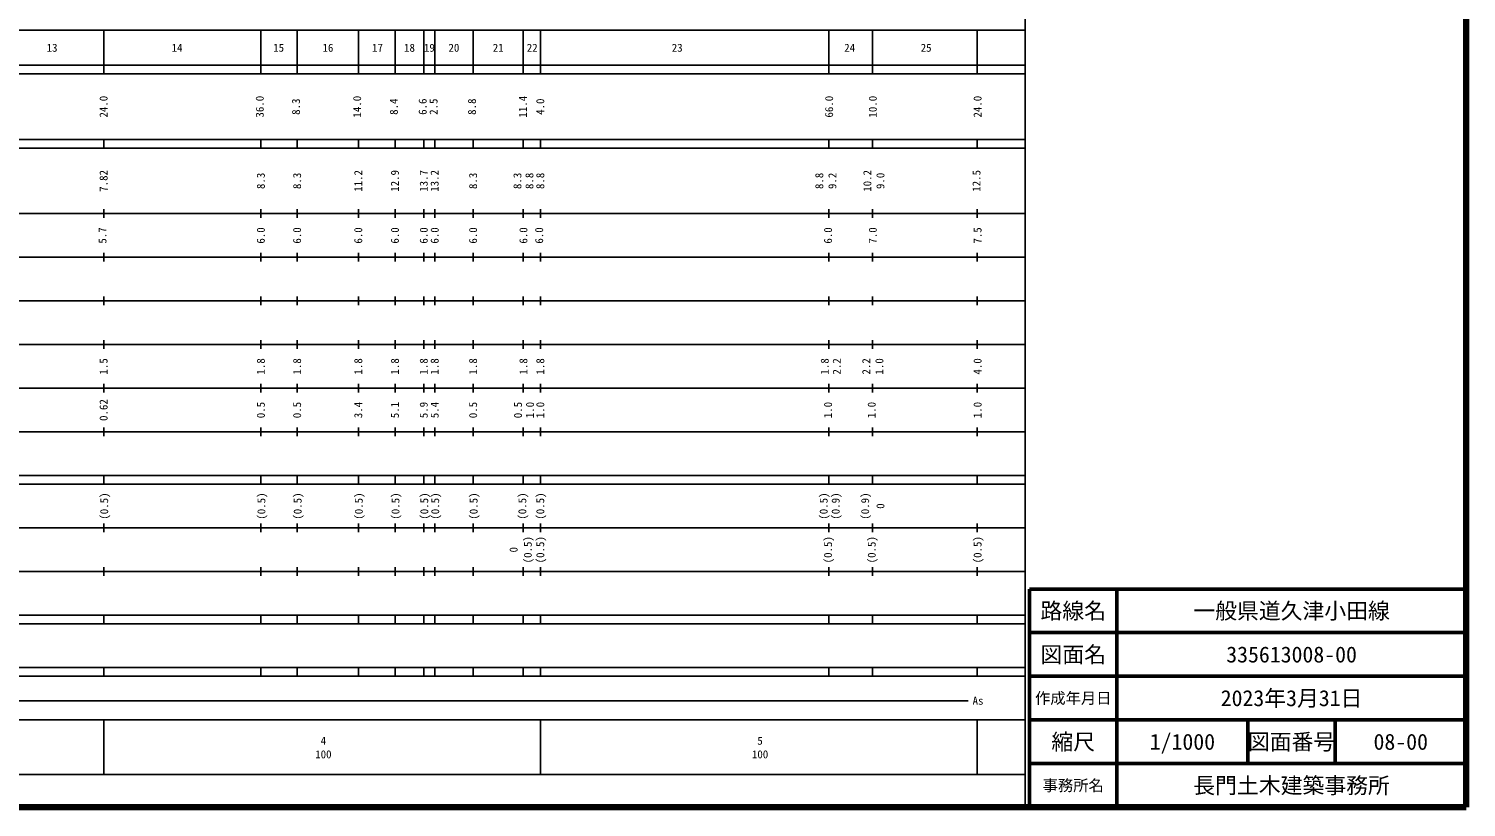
# Model space of a CAD drawing. Units: millimetres on the paper, enlarged 1000 times. Extents: x 40000 to 680000, y 20000 to 380000.
# Drawn here: x 350818 to 680000, y 20000 to 198357 of the extents above; entities that cross this region are included whole.
import ezdxf
from ezdxf.enums import TextEntityAlignment as Align

# ---------------------------------------------------------------- set-up
doc = ezdxf.new("R2010")
doc.units = ezdxf.units.MM
doc.header["$LTSCALE"] = 1000
for name, color, linetype, lineweight in [('M-TTL', 2, 'Continuous', 140), ('M-TTL-BAND', 7, 'Continuous', 25), ('M-TTL-FRAM', 2, 'Continuous', 50), ('M-TTL-LINE', 7, 'Continuous', 50), ('M-TTL-TXT', 7, 'Continuous', 13)]:
    doc.layers.add(name, color=color, linetype=linetype, lineweight=lineweight)
doc.styles.add('ＭＳ ゴシック', font='')
doc.styles.get('ＭＳ ゴシック').set_extended_font_data('MS Gothic')

msp = doc.modelspace()

# ---------------------------------------------------------------- linework, layer by layer
at = {"layer": 'M-TTL'}
for p, q in [((680000, 20000), (680000, 380000)), ((40000, 20000), (680000, 20000))]:
    msp.add_line(p, q, dxfattribs=at)
at = {"layer": 'M-TTL-BAND'}
for p, q in [((579000, 20000), (579000, 370000)), ((68000, 198000), (579000, 198000)), ((368000, 198000), (368000, 188000)), ((404000, 198000), (404000, 188000)), ((412300, 198000), (412300, 188000)), ((426300, 198000), (426300, 188000)), ((434700, 198000), (434700, 188000)), ((441300, 198000), (441300, 188000)), ((443800, 198000), (443800, 188000)), ((452600, 198000), (452600, 188000)), ((464000, 198000), (464000, 188000)), ((468000, 198000), (468000, 188000)), ((534000, 198000), (534000, 188000)), ((544000, 198000), (544000, 188000)), ((568000, 198000), (568000, 188000)), ((40000, 190000), (579000, 190000)), ((40000, 188000), (579000, 188000)), ((40000, 173000), (579000, 173000)), ((368000, 171000), (368000, 173000)), ((404000, 173000), (404000, 171000)), ((412300, 173000), (412300, 171000)), ((426300, 173000), (426300, 171000)), ((434700, 173000), (434700, 171000)), ((441300, 173000), (441300, 171000)), ((443800, 173000), (443800, 171000)), ((452600, 173000), (452600, 171000)), ((464000, 173000), (464000, 171000)), ((468000, 171000), (468000, 173000)), ((534000, 173000), (534000, 171000)), ((544000, 173000), (544000, 171000)), ((568000, 171000), (568000, 173000)), ((40000, 171000), (579000, 171000)), ((40000, 156000), (579000, 156000)), ((368000, 155000), (368000, 157000)), ((404000, 157000), (404000, 155000)), ((412300, 157000), (412300, 155000)), ((426300, 157000), (426300, 155000)), ((434700, 157000), (434700, 155000)), ((441300, 157000), (441300, 155000)), ((443800, 157000), (443800, 155000)), ((452600, 157000), (452600, 155000)), ((464000, 157000), (464000, 155000)), ((468000, 155000), (468000, 157000)), ((534000, 157000), (534000, 155000)), ((544000, 157000), (544000, 155000)), ((568000, 155000), (568000, 157000)), ((46000, 146000), (579000, 146000)), ((368000, 145000), (368000, 147000)), ((404000, 147000), (404000, 145000)), ((412300, 147000), (412300, 145000)), ((426300, 147000), (426300, 145000)), ((434700, 147000), (434700, 145000)), ((441300, 147000), (441300, 145000)), ((443800, 147000), (443800, 145000)), ((452600, 147000), (452600, 145000)), ((464000, 147000), (464000, 145000)), ((468000, 145000), (468000, 147000)), ((534000, 147000), (534000, 145000)), ((544000, 147000), (544000, 145000)), ((568000, 145000), (568000, 147000)), ((52000, 136000), (579000, 136000)), ((368000, 135000), (368000, 137000)), ((404000, 137000), (404000, 135000)), ((412300, 137000), (412300, 135000)), ((426300, 137000), (426300, 135000)), ((434700, 137000), (434700, 135000)), ((441300, 137000), (441300, 135000)), ((443800, 137000), (443800, 135000)), ((452600, 137000), (452600, 135000)), ((464000, 137000), (464000, 135000)), ((468000, 135000), (468000, 137000)), ((534000, 137000), (534000, 135000)), ((544000, 137000), (544000, 135000)), ((568000, 135000), (568000, 137000)), ((46000, 126000), (579000, 126000)), ((368000, 125000), (368000, 127000)), ((404000, 127000), (404000, 125000)), ((412300, 127000), (412300, 125000)), ((426300, 127000), (426300, 125000)), ((434700, 127000), (434700, 125000)), ((441300, 127000), (441300, 125000)), ((443800, 127000), (443800, 125000)), ((452600, 127000), (452600, 125000)), ((464000, 127000), (464000, 125000)), ((468000, 125000), (468000, 127000)), ((534000, 127000), (534000, 125000)), ((544000, 127000), (544000, 125000)), ((568000, 125000), (568000, 127000)), ((52000, 116000), (579000, 116000)), ((368000, 115000), (368000, 117000)), ((404000, 117000), (404000, 115000)), ((412300, 117000), (412300, 115000)), ((426300, 117000), (426300, 115000)), ((434700, 117000), (434700, 115000)), ((441300, 117000), (441300, 115000)), ((443800, 117000), (443800, 115000)), ((452600, 117000), (452600, 115000)), ((464000, 117000), (464000, 115000)), ((468000, 115000), (468000, 117000)), ((534000, 117000), (534000, 115000)), ((544000, 117000), (544000, 115000)), ((568000, 115000), (568000, 117000)), ((46000, 106000), (579000, 106000)), ((368000, 105000), (368000, 107000)), ((404000, 107000), (404000, 105000)), ((412300, 107000), (412300, 105000)), ((426300, 107000), (426300, 105000)), ((434700, 107000), (434700, 105000)), ((441300, 107000), (441300, 105000)), ((443800, 107000), (443800, 105000)), ((452600, 107000), (452600, 105000)), ((464000, 107000), (464000, 105000)), ((468000, 105000), (468000, 107000)), ((534000, 107000), (534000, 105000)), ((544000, 107000), (544000, 105000)), ((568000, 105000), (568000, 107000)), ((40000, 96000), (579000, 96000)), ((368000, 94000), (368000, 96000)), ((404000, 96000), (404000, 94000)), ((412300, 96000), (412300, 94000)), ((426300, 96000), (426300, 94000)), ((434700, 96000), (434700, 94000)), ((441300, 96000), (441300, 94000)), ((443800, 96000), (443800, 94000)), ((452600, 96000), (452600, 94000)), ((464000, 96000), (464000, 94000)), ((468000, 94000), (468000, 96000)), ((534000, 96000), (534000, 94000)), ((544000, 96000), (544000, 94000)), ((568000, 94000), (568000, 96000)), ((40000, 94000), (579000, 94000)), ((49000, 84000), (579000, 84000)), ((368000, 83000), (368000, 85000)), ((404000, 85000), (404000, 83000)), ((412300, 85000), (412300, 83000)), ((426300, 85000), (426300, 83000)), ((434700, 85000), (434700, 83000)), ((441300, 85000), (441300, 83000)), ((443800, 85000), (443800, 83000)), ((452600, 85000), (452600, 83000)), ((464000, 85000), (464000, 83000)), ((468000, 83000), (468000, 85000)), ((534000, 85000), (534000, 83000)), ((544000, 85000), (544000, 83000)), ((568000, 83000), (568000, 85000)), ((40000, 74000), (579000, 74000)), ((368000, 73000), (368000, 75000)), ((404000, 75000), (404000, 73000)), ((412300, 75000), (412300, 73000)), ((426300, 75000), (426300, 73000)), ((434700, 75000), (434700, 73000)), ((441300, 75000), (441300, 73000)), ((443800, 75000), (443800, 73000)), ((452600, 75000), (452600, 73000)), ((464000, 75000), (464000, 73000)), ((468000, 73000), (468000, 75000)), ((534000, 75000), (534000, 73000)), ((544000, 75000), (544000, 73000)), ((568000, 73000), (568000, 75000)), ((40000, 64000), (579000, 64000)), ((368000, 62000), (368000, 64000)), ((404000, 64000), (404000, 62000)), ((412300, 64000), (412300, 62000)), ((426300, 64000), (426300, 62000)), ((434700, 64000), (434700, 62000)), ((441300, 64000), (441300, 62000)), ((443800, 64000), (443800, 62000)), ((452600, 64000), (452600, 62000)), ((464000, 64000), (464000, 62000)), ((468000, 62000), (468000, 64000)), ((534000, 64000), (534000, 62000)), ((544000, 64000), (544000, 62000)), ((568000, 62000), (568000, 64000)), ((40000, 62000), (579000, 62000)), ((40000, 52000), (579000, 52000)), ((40000, 50000), (579000, 50000)), ((368000, 50000), (368000, 52000)), ((404000, 52000), (404000, 50000)), ((412300, 52000), (412300, 50000)), ((426300, 52000), (426300, 50000)), ((434700, 52000), (434700, 50000)), ((441300, 52000), (441300, 50000)), ((443800, 52000), (443800, 50000)), ((452600, 52000), (452600, 50000)), ((464000, 52000), (464000, 50000)), ((468000, 50000), (468000, 52000)), ((534000, 52000), (534000, 50000)), ((544000, 52000), (544000, 50000)), ((568000, 50000), (568000, 52000)), ((70805, 44406), (565903, 44406)), ((40000, 40000), (579000, 40000)), ((368000, 40000), (368000, 27500)), ((468000, 40000), (468000, 27500)), ((568000, 40000), (568000, 27500)), ((68000, 27500), (579000, 27500))]:
    msp.add_line(p, q, dxfattribs=at)
at = {"layer": 'M-TTL-FRAM'}
for p, q in [((680000, 70000), (580000, 70000)), ((580000, 70000), (580000, 20000))]:
    msp.add_line(p, q, dxfattribs=at)
at = {"layer": 'M-TTL-LINE'}
for p, q in [((600000, 70000), (600000, 20000)), ((680000, 60000), (580000, 60000)), ((680000, 50000), (580000, 50000)), ((680000, 40000), (580000, 40000)), ((630000, 40000), (630000, 30000)), ((650000, 40000), (650000, 30000)), ((680000, 30000), (580000, 30000))]:
    msp.add_line(p, q, dxfattribs=at)

# ---------------------------------------------------------------- texts
at = {"layer": 'M-TTL-BAND', "style": 'ＭＳ ゴシック'}
for s, p in [('13', (356164, 194000)), ('14', (384781, 194000)), ('15', (408039, 194000)), ('16', (419329, 194000)), ('17', (430688, 194000)), ('18', (438012, 194000)), ('19', (442562, 194000)), ('20', (448175, 194000)), ('21', (458325, 194000)), ('22', (466106, 194000)), ('23', (499310, 194000)), ('24', (538811, 194000)), ('25', (556312, 194000)), ('As', (568201, 44406)), ('100', (418288, 32131)), ('4', (418288, 35238)), ('100', (518288, 32131)), ('5', (518288, 35238))]:
    msp.add_text(s, height=1833, dxfattribs=at).set_placement(p, align=Align.MIDDLE_CENTER)
for s, p in [('24.0', (367947, 180500)), ('36.0', (403709, 180500)), ('8.3', (412009, 180500)), ('14.0', (426009, 180500)), ('8.4', (434409, 180500)), ('6.6', (441009, 180500)), ('2.5', (443509, 180500)), ('8.8', (452309, 180500)), ('11.4', (463961, 180500)), ('4.0', (467947, 180500)), ('66.0', (534089, 180500)), ('10.0', (544089, 180500)), ('24.0', (568090, 180500)), ('7.82', (367947, 163500)), ('8.3', (403959, 163500)), ('8.3', (412259, 163500)), ('11.2', (426259, 163500)), ('12.9', (434659, 163500)), ('13.7', (441259, 163500)), ('13.2', (443759, 163500)), ('8.3', (452559, 163500)), ('8.3', (462711, 163500)), ('8.8', (465461, 163500)), ('8.8', (467947, 163500)), ('8.8', (531839, 163500)), ('9.2', (534839, 163500)), ('10.2', (542839, 163500)), ('9.0', (545839, 163500)), ('12.5', (567840, 163500)), ('5.7', (367697, 151000)), ('6.0', (403959, 151000)), ('6.0', (412259, 151000)), ('6.0', (426259, 151000)), ('6.0', (434659, 151000)), ('6.0', (441259, 151000)), ('6.0', (443759, 151000)), ('6.0', (452559, 151000)), ('6.0', (464086, 151000)), ('6.0', (467697, 151000)), ('6.0', (533839, 151000)), ('7.0', (544089, 151000)), ('7.5', (568090, 151000)), ('1.5', (367947, 121000)), ('1.8', (403959, 121000)), ('1.8', (412259, 121000)), ('1.8', (426259, 121000)), ('1.8', (434659, 121000)), ('1.8', (441259, 121000)), ('1.8', (443759, 121000)), ('1.8', (452559, 121000)), ('1.8', (464086, 121000)), ('1.8', (467947, 121000)), ('1.8', (533089, 121000)), ('2.2', (535839, 121000)), ('2.2', (542589, 121000)), ('1.0', (545589, 121000)), ('4.0', (568090, 121000)), ('0.62', (367947, 111000)), ('0.5', (403959, 111000)), ('0.5', (412259, 111000)), ('3.4', (426259, 111000)), ('5.1', (434659, 111000)), ('5.9', (441259, 111000)), ('5.4', (443759, 111000)), ('0.5', (452559, 111000)), ('0.5', (462836, 111000)), ('1.0', (465586, 111000)), ('1.0', (467947, 111000)), ('1.0', (533839, 111000)), ('1.0', (543839, 111000)), ('1.0', (568090, 111000)), ('(0.5)', (368084, 89000)), ('(0.5)', (404084, 89000)), ('(0.5)', (412384, 89000)), ('(0.5)', (426384, 89000)), ('(0.5)', (434784, 89000)), ('(0.5)', (441384, 89000)), ('(0.5)', (443884, 89000)), ('(0.5)', (452684, 89000)), ('(0.5)', (463836, 89000)), ('(0.5)', (467947, 89000)), ('(0.5)', (532839, 89000)), ('(0.9)', (535589, 89000)), ('(0.9)', (542339, 89000)), ('0', (545839, 89000)), ('0', (461836, 79000)), ('(0.5)', (465086, 79000)), ('(0.5)', (467947, 79000)), ('(0.5)', (533839, 79000)), ('(0.5)', (543839, 79000)), ('(0.5)', (568090, 79000))]:
    msp.add_text(s, height=1833, rotation=90, dxfattribs=at).set_placement(p, align=Align.MIDDLE_CENTER)
at = {"layer": 'M-TTL-TXT', "style": 'ＭＳ ゴシック'}
for s, height, p in [('路線名', 3666, (590000, 65000)), ('一般県道久津小田線', 3666, (640000, 65000)), ('図面名', 3666, (590000, 55000)), ('335613008-00', 3666, (640000, 55000)), ('作成年月日', 2566, (590000, 45000)), ('2023年3月31日', 3666, (640000, 45000)), ('縮尺', 3666, (590000, 35000)), ('1/1000', 3666, (615000, 35000)), ('図面番号', 3666, (640000, 35000)), ('08-00', 3666, (665000, 35000)), ('事務所名', 2566, (590000, 25000)), ('長門土木建築事務所', 3666, (640000, 25000))]:
    msp.add_text(s, height=height, dxfattribs=at).set_placement(p, align=Align.MIDDLE_CENTER)

doc.saveas('drawing.dxf')
